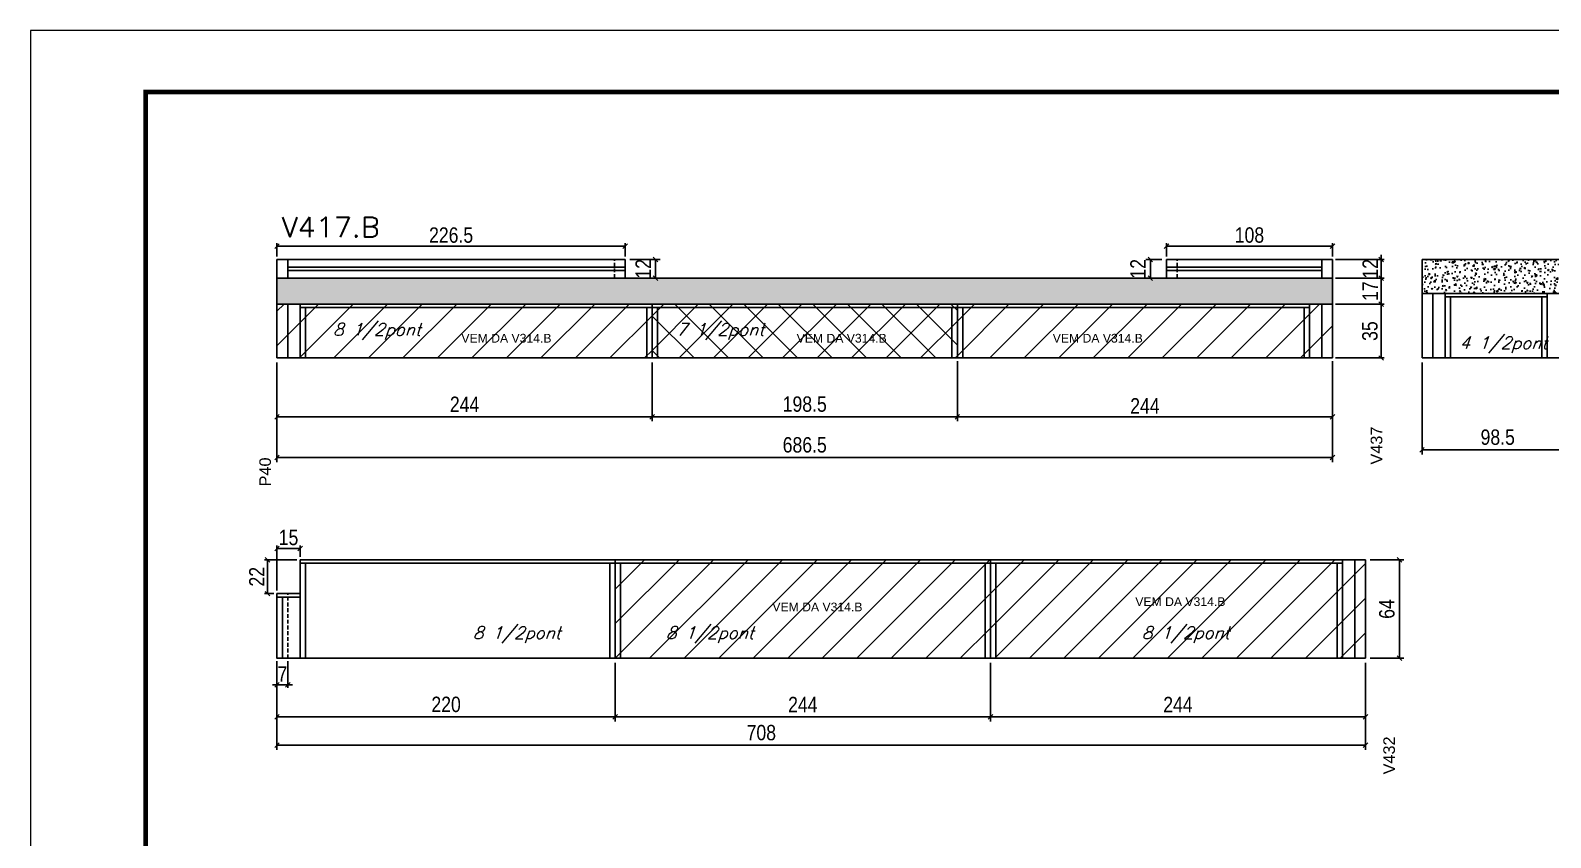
# Model space of a CAD drawing. Extents: x -3394 to 16474, y -5031 to 14397.
# Drawn here: x 7442 to 8431, y 10426 to 10951 of the extents above; entities that cross this region are included whole.
import ezdxf

# ---------------------------------------------------------------- set-up
doc = ezdxf.new("R2010")
doc.units = 0
doc.linetypes.add('DASHED', pattern=[0.75, 0.5, -0.25])
doc.linetypes.add('HIDDEN', pattern=[0.375, 0.25, -0.125])
doc.layers.get('0').update_dxf_attribs({"linetype": 'CONTINUOUS'})
doc.layers.get('Defpoints').update_dxf_attribs({"linetype": 'CONTINUOUS'})
for name, color, linetype in [('COTA', 241, 'CONTINUOUS'), ('NOMENCLATURA', 7, 'CONTINUOUS'), ('Painéis', 200, 'CONTINUOUS'), ('SARR_2.2x7', 40, 'CONTINUOUS'), ('SARR_3.5x7', 81, 'CONTINUOUS'), ('SARR_EDITAR', 141, 'CONTINUOUS'), ('texto', 7, 'CONTINUOUS')]:
    doc.layers.add(name, color=color, linetype=linetype)
for name, color, linetype, lineweight in [('Folhas', 255, 'CONTINUOUS', 9), ('Hachura', 251, 'CONTINUOUS', 9), ('REAPROVEITAMENTO', 251, 'CONTINUOUS', 9), ('SARRAFO DE PRESSAO', 251, 'DASHED', 9), ('Texto Seção', 7, 'CONTINUOUS', 15)]:
    doc.layers.add(name, color=color, linetype=linetype, lineweight=lineweight)
doc.styles.add('ARIAL', font='arial.ttf')
doc.styles.add('COTA TECNICA', font='techl___.ttf', dxfattribs={"height": 10})
doc.styles.add('REGUA-120', font='ROMANS.shx', dxfattribs={"height": 15})
doc.styles.add('ROMANS', font='romans.shx')
doc.dimstyles.new('PAINEL', dxfattribs={"dimtxt": 10, "dimasz": 3, "dimexe": 3, "dimexo": 3, "dimgap": 3, "dimtad": 1, "dimdec": 1, "dimzin": 12, "dimdsep": 46, "dimtxsty": 'COTA TECNICA', "dimblk1": 'OBLIQUE', "dimblk2": 'OBLIQUE', "dimsah": 1, "dimcen": 0.9, "dimclrd": 4, "dimclre": 4, "dimclrt": 240, "dimadec": 1, "dimazin": 3, "dimtfac": 1, "dimtdec": 1, "dimtmove": 0, "dimatfit": 3, "dimfxl": 1, "dimtolj": 1, "dimtzin": 12, "dimarcsym": 0})
pattern_1 = [(45, (19, 0), (-11.22532, 11.22532), [])]

# ---------------------------------------------------------------- blocks, each defined once
blk = doc.blocks.new('9999999999')
at = {"layer": 'Folhas'}
blk.add_lwpolyline([(98138.98, 34190.21), (99623.98, 34190.21), (99623.98, 35240.21), (98138.98, 35240.21)], close=True, dxfattribs=at)
at = {"layer": 'Folhas', "color": 30, "const_width": 3}
blk.add_lwpolyline([(98213.98, 34230.21), (99583.98, 34230.21), (99583.98, 35200.21), (98213.98, 35200.21)], close=True, dxfattribs=at)
blk = doc.blocks.new('_Oblique')
at = {"color": 0, "linetype": 'ByBlock', "lineweight": -2}
blk.add_line((-0.5, -0.5), (0.5, 0.5), dxfattribs=at)
blk = doc.blocks.new('*D516')
at = {"layer": 'COTA', "color": 4, "linetype": 'ByBlock', "lineweight": -2, "transparency": 16777216}
for p, q in [((7602.59, 10734.76), (7602.59, 10696.57)), ((7846.59, 10734.76), (7846.59, 10696.57)), ((7602.59, 10699.57), (7846.59, 10699.57))]:
    blk.add_line(p, q, dxfattribs=at)
at = {"layer": 'Defpoints', "color": 0, "linetype": 'ByBlock', "transparency": 16777216}
for p in [(7602.59, 10737.76), (7846.59, 10737.76), (7846.59, 10699.57)]:
    blk.add_point(p, dxfattribs=at)
at = {"layer": 'COTA', "color": 4, "linetype": 'ByBlock', "lineweight": -2, "transparency": 16777216, "xscale": 3, "yscale": 3, "zscale": 3, "rotation": 180}
blk.add_blockref('_Oblique', (7602.59, 10699.57), dxfattribs=at)
at = {"layer": 'COTA', "color": 4, "linetype": 'ByBlock', "lineweight": -2, "transparency": 16777216, "xscale": 3, "yscale": 3, "zscale": 3}
blk.add_blockref('_Oblique', (7846.59, 10699.57), dxfattribs=at)
at = {"layer": 'COTA', "color": 240, "linetype": 'ByBlock', "transparency": 16777216, "insert": (7724.59, 10707.64), "char_height": 10, "attachment_point": 5, "style": 'COTA TECNICA'}
blk.add_mtext('\\A1;244', dxfattribs=at)
blk = doc.blocks.new('*D517')
at = {"layer": 'COTA', "color": 4, "linetype": 'ByBlock', "lineweight": -2, "transparency": 16777216}
for p, q in [((7846.59, 10734.76), (7846.59, 10696.57)), ((8045.09, 10734.76), (8045.09, 10696.57)), ((7846.59, 10699.57), (8045.09, 10699.57))]:
    blk.add_line(p, q, dxfattribs=at)
at = {"layer": 'Defpoints', "color": 0, "linetype": 'ByBlock', "transparency": 16777216}
for p in [(7846.59, 10737.76), (8045.09, 10737.76), (8045.09, 10699.57)]:
    blk.add_point(p, dxfattribs=at)
at = {"layer": 'COTA', "color": 4, "linetype": 'ByBlock', "lineweight": -2, "transparency": 16777216, "xscale": 3, "yscale": 3, "zscale": 3, "rotation": 180}
blk.add_blockref('_Oblique', (7846.59, 10699.57), dxfattribs=at)
at = {"layer": 'COTA', "color": 4, "linetype": 'ByBlock', "lineweight": -2, "transparency": 16777216, "xscale": 3, "yscale": 3, "zscale": 3}
blk.add_blockref('_Oblique', (8045.09, 10699.57), dxfattribs=at)
at = {"layer": 'COTA', "color": 240, "linetype": 'ByBlock', "transparency": 16777216, "insert": (7945.84, 10707.71), "char_height": 10, "attachment_point": 5, "style": 'COTA TECNICA'}
blk.add_mtext('\\A1;198.5', dxfattribs=at)
blk = doc.blocks.new('*D520')
at = {"layer": 'COTA', "color": 4, "linetype": 'ByBlock', "lineweight": -2, "transparency": 16777216}
for p, q in [((7602.59, 10734.76), (7602.59, 10670.07)), ((8289.09, 10734.76), (8289.09, 10670.07)), ((7602.59, 10673.07), (8289.09, 10673.07))]:
    blk.add_line(p, q, dxfattribs=at)
at = {"layer": 'Defpoints', "color": 0, "linetype": 'ByBlock', "transparency": 16777216}
for p in [(7602.59, 10737.76), (8289.09, 10737.76), (8289.09, 10673.07)]:
    blk.add_point(p, dxfattribs=at)
at = {"layer": 'COTA', "color": 4, "linetype": 'ByBlock', "lineweight": -2, "transparency": 16777216, "xscale": 3, "yscale": 3, "zscale": 3, "rotation": 180}
blk.add_blockref('_Oblique', (7602.59, 10673.07), dxfattribs=at)
at = {"layer": 'COTA', "color": 4, "linetype": 'ByBlock', "lineweight": -2, "transparency": 16777216, "xscale": 3, "yscale": 3, "zscale": 3}
blk.add_blockref('_Oblique', (8289.09, 10673.07), dxfattribs=at)
at = {"layer": 'COTA', "color": 240, "linetype": 'ByBlock', "transparency": 16777216, "insert": (7945.84, 10681.2), "char_height": 10, "attachment_point": 5, "style": 'COTA TECNICA'}
blk.add_mtext('\\A1;686.5', dxfattribs=at)
blk = doc.blocks.new('*D518')
at = {"layer": 'COTA', "color": 4, "linetype": 'Continuous', "lineweight": -2, "transparency": 16777216}
for p, q in [((8291.09, 10772.76), (8322.67, 10772.76)), ((8320.67, 10737.76), (8320.67, 10772.76)), ((8291.09, 10737.76), (8322.67, 10737.76))]:
    blk.add_line(p, q, dxfattribs=at)
at = {"layer": 'Defpoints', "color": 0, "linetype": 'Continuous', "transparency": 16777216}
for p in [(8289.09, 10772.76), (8320.67, 10772.76), (8289.09, 10737.76)]:
    blk.add_point(p, dxfattribs=at)
at = {"layer": 'COTA', "color": 4, "linetype": 'Continuous', "lineweight": -2, "transparency": 16777216, "xscale": 3, "yscale": 3, "zscale": 3}
for p, rotation in [((8320.67, 10772.76), 90), ((8320.67, 10737.76), 270)]:
    blk.add_blockref('_Oblique', p, dxfattribs=dict(at, rotation=rotation))
at = {"layer": 'COTA', "color": 240, "linetype": 'Continuous', "transparency": 16777216, "insert": (8313.45, 10755.26), "char_height": 10, "attachment_point": 5, "rotation": 90, "style": 'COTA TECNICA'}
blk.add_mtext('\\A1;35', dxfattribs=at)
blk = doc.blocks.new('*D519')
at = {"layer": 'COTA', "color": 4, "linetype": 'Continuous', "lineweight": -2, "transparency": 16777216}
for p, q in [((8291.09, 10789.76), (8322.67, 10789.76)), ((8320.67, 10772.76), (8320.67, 10789.76)), ((8291.09, 10772.76), (8322.67, 10772.76))]:
    blk.add_line(p, q, dxfattribs=at)
at = {"layer": 'Defpoints', "color": 0, "linetype": 'Continuous', "transparency": 16777216}
for p in [(8289.09, 10789.76), (8320.67, 10789.76), (8289.09, 10772.76)]:
    blk.add_point(p, dxfattribs=at)
at = {"layer": 'COTA', "color": 4, "linetype": 'Continuous', "lineweight": -2, "transparency": 16777216, "xscale": 3, "yscale": 3, "zscale": 3}
for p, rotation in [((8320.67, 10789.76), 90), ((8320.67, 10772.76), 270)]:
    blk.add_blockref('_Oblique', p, dxfattribs=dict(at, rotation=rotation))
at = {"layer": 'COTA', "color": 240, "linetype": 'Continuous', "transparency": 16777216, "insert": (8313.6, 10781.26), "char_height": 10, "attachment_point": 5, "rotation": 90, "style": 'COTA TECNICA'}
blk.add_mtext('\\A1;17', dxfattribs=at)
blk = doc.blocks.new('*D521')
at = {"layer": 'COTA', "color": 4, "linetype": 'ByBlock', "lineweight": -2, "transparency": 16777216}
for p, q in [((7832.09, 10801.76), (7851.82, 10801.76)), ((7848.82, 10789.76), (7848.82, 10801.76)), ((7832.09, 10789.76), (7851.82, 10789.76))]:
    blk.add_line(p, q, dxfattribs=at)
at = {"layer": 'Defpoints', "color": 0, "linetype": 'ByBlock', "transparency": 16777216}
for p in [(7829.09, 10801.76), (7848.82, 10801.76), (7829.09, 10789.76)]:
    blk.add_point(p, dxfattribs=at)
at = {"layer": 'COTA', "color": 4, "linetype": 'ByBlock', "lineweight": -2, "transparency": 16777216, "xscale": 3, "yscale": 3, "zscale": 3}
for p, rotation in [((7848.82, 10801.76), 90), ((7848.82, 10789.76), 270)]:
    blk.add_blockref('_Oblique', p, dxfattribs=dict(at, rotation=rotation))
at = {"layer": 'COTA', "color": 240, "linetype": 'ByBlock', "transparency": 16777216, "insert": (7840.76, 10795.76), "char_height": 10, "attachment_point": 5, "rotation": 90, "style": 'COTA TECNICA'}
blk.add_mtext('\\A1;12', dxfattribs=at)
blk = doc.blocks.new('*D522')
at = {"layer": 'COTA', "color": 4, "linetype": 'Continuous', "lineweight": -2, "transparency": 16777216}
for p, q in [((7602.59, 10803.76), (7602.59, 10812.53)), ((7829.09, 10810.53), (7602.59, 10810.53)), ((7829.09, 10803.76), (7829.09, 10812.53))]:
    blk.add_line(p, q, dxfattribs=at)
at = {"layer": 'Defpoints', "color": 0, "linetype": 'Continuous', "transparency": 16777216}
for p in [(7602.59, 10810.53), (7602.59, 10801.76), (7829.09, 10801.76)]:
    blk.add_point(p, dxfattribs=at)
at = {"layer": 'COTA', "color": 4, "linetype": 'Continuous', "lineweight": -2, "transparency": 16777216, "xscale": 3, "yscale": 3, "zscale": 3, "rotation": 180}
blk.add_blockref('_Oblique', (7602.59, 10810.53), dxfattribs=at)
at = {"layer": 'COTA', "color": 4, "linetype": 'Continuous', "lineweight": -2, "transparency": 16777216, "xscale": 3, "yscale": 3, "zscale": 3}
blk.add_blockref('_Oblique', (7829.09, 10810.53), dxfattribs=at)
at = {"layer": 'COTA', "color": 240, "linetype": 'Continuous', "transparency": 16777216, "insert": (7715.84, 10817.64), "char_height": 10, "attachment_point": 5, "style": 'COTA TECNICA'}
blk.add_mtext('\\A1;226.5', dxfattribs=at)
blk = doc.blocks.new('*D523')
at = {"layer": 'COTA', "color": 4, "linetype": 'ByBlock', "lineweight": -2, "transparency": 16777216}
for p, q in [((8178.09, 10801.76), (8167.62, 10801.76)), ((8170.62, 10789.76), (8170.62, 10801.76)), ((8178.09, 10789.76), (8167.62, 10789.76))]:
    blk.add_line(p, q, dxfattribs=at)
at = {"layer": 'Defpoints', "color": 0, "linetype": 'ByBlock', "transparency": 16777216}
for p in [(8170.62, 10801.76), (8181.09, 10801.76), (8181.09, 10789.76)]:
    blk.add_point(p, dxfattribs=at)
at = {"layer": 'COTA', "color": 4, "linetype": 'ByBlock', "lineweight": -2, "transparency": 16777216, "xscale": 3, "yscale": 3, "zscale": 3}
for p, rotation in [((8170.62, 10801.76), 90), ((8170.62, 10789.76), 270)]:
    blk.add_blockref('_Oblique', p, dxfattribs=dict(at, rotation=rotation))
at = {"layer": 'COTA', "color": 240, "linetype": 'ByBlock', "transparency": 16777216, "insert": (8162.57, 10795.76), "char_height": 10, "attachment_point": 5, "rotation": 90, "style": 'COTA TECNICA'}
blk.add_mtext('\\A1;12', dxfattribs=at)
blk = doc.blocks.new('*D524')
at = {"layer": 'COTA', "color": 4, "linetype": 'Continuous', "lineweight": -2, "transparency": 16777216}
for p, q in [((8181.09, 10803.76), (8181.09, 10812.53)), ((8181.09, 10810.53), (8289.09, 10810.53)), ((8289.09, 10803.76), (8289.09, 10812.53))]:
    blk.add_line(p, q, dxfattribs=at)
at = {"layer": 'Defpoints', "color": 0, "linetype": 'Continuous', "transparency": 16777216}
for p in [(8289.09, 10810.53), (8181.09, 10801.76), (8289.09, 10801.76)]:
    blk.add_point(p, dxfattribs=at)
at = {"layer": 'COTA', "color": 4, "linetype": 'Continuous', "lineweight": -2, "transparency": 16777216, "xscale": 3, "yscale": 3, "zscale": 3, "rotation": 180}
blk.add_blockref('_Oblique', (8181.09, 10810.53), dxfattribs=at)
at = {"layer": 'COTA', "color": 4, "linetype": 'Continuous', "lineweight": -2, "transparency": 16777216, "xscale": 3, "yscale": 3, "zscale": 3}
blk.add_blockref('_Oblique', (8289.09, 10810.53), dxfattribs=at)
at = {"layer": 'COTA', "color": 240, "linetype": 'Continuous', "transparency": 16777216, "insert": (8235.09, 10817.66), "char_height": 10, "attachment_point": 5, "style": 'COTA TECNICA'}
blk.add_mtext('\\A1;108', dxfattribs=at)
blk = doc.blocks.new('*D525')
at = {"layer": 'COTA', "color": 4, "linetype": 'Continuous', "lineweight": -2, "transparency": 16777216}
for p, q in [((8291.09, 10801.76), (8322.67, 10801.76)), ((8320.67, 10801.76), (8320.67, 10804.76)), ((8320.67, 10789.76), (8320.67, 10801.76)), ((8291.09, 10789.76), (8322.67, 10789.76)), ((8320.67, 10789.76), (8320.67, 10786.76))]:
    blk.add_line(p, q, dxfattribs=at)
at = {"layer": 'Defpoints', "color": 0, "linetype": 'Continuous', "transparency": 16777216}
for p in [(8289.09, 10801.76), (8320.67, 10801.76), (8289.09, 10789.76)]:
    blk.add_point(p, dxfattribs=at)
at = {"layer": 'COTA', "color": 4, "linetype": 'Continuous', "lineweight": -2, "transparency": 16777216, "xscale": 3, "yscale": 3, "zscale": 3}
for p, rotation in [((8320.67, 10801.76), 270), ((8320.67, 10789.76), 90)]:
    blk.add_blockref('_Oblique', p, dxfattribs=dict(at, rotation=rotation))
at = {"layer": 'COTA', "color": 240, "linetype": 'Continuous', "transparency": 16777216, "insert": (8313.61, 10795.76), "char_height": 10, "attachment_point": 5, "rotation": 90, "style": 'COTA TECNICA'}
blk.add_mtext('\\A1;12', dxfattribs=at)
blk = doc.blocks.new('*D526')
at = {"layer": 'COTA', "color": 4, "linetype": 'Continuous', "lineweight": -2, "transparency": 16777216}
for p, q in [((8045.09, 10735.76), (8045.09, 10697.57)), ((8289.09, 10735.76), (8289.09, 10697.57)), ((8289.09, 10699.57), (8045.09, 10699.57))]:
    blk.add_line(p, q, dxfattribs=at)
at = {"layer": 'Defpoints', "color": 0, "linetype": 'Continuous', "transparency": 16777216}
for p in [(8045.09, 10737.76), (8289.09, 10737.76), (8045.09, 10699.57)]:
    blk.add_point(p, dxfattribs=at)
at = {"layer": 'COTA', "color": 4, "linetype": 'Continuous', "lineweight": -2, "transparency": 16777216, "xscale": 3, "yscale": 3, "zscale": 3, "rotation": 180}
blk.add_blockref('_Oblique', (8045.09, 10699.57), dxfattribs=at)
at = {"layer": 'COTA', "color": 4, "linetype": 'Continuous', "lineweight": -2, "transparency": 16777216, "xscale": 3, "yscale": 3, "zscale": 3}
blk.add_blockref('_Oblique', (8289.09, 10699.57), dxfattribs=at)
at = {"layer": 'COTA', "color": 240, "linetype": 'Continuous', "transparency": 16777216, "insert": (8167.09, 10706.64), "char_height": 10, "attachment_point": 5, "style": 'COTA TECNICA'}
blk.add_mtext('\\A1;244', dxfattribs=at)
blk = doc.blocks.new('*D530')
at = {"layer": 'COTA', "color": 4, "linetype": 'ByBlock', "lineweight": -2, "transparency": 16777216}
for p, q in [((8347.31, 10734.76), (8347.31, 10675.07)), ((8445.81, 10734.76), (8445.81, 10675.07)), ((8347.31, 10678.07), (8445.81, 10678.07))]:
    blk.add_line(p, q, dxfattribs=at)
at = {"layer": 'Defpoints', "color": 0, "linetype": 'ByBlock', "transparency": 16777216}
for p in [(8347.31, 10737.76), (8445.81, 10737.76), (8445.81, 10678.07)]:
    blk.add_point(p, dxfattribs=at)
at = {"layer": 'COTA', "color": 4, "linetype": 'ByBlock', "lineweight": -2, "transparency": 16777216, "xscale": 3, "yscale": 3, "zscale": 3, "rotation": 180}
blk.add_blockref('_Oblique', (8347.31, 10678.07), dxfattribs=at)
at = {"layer": 'COTA', "color": 4, "linetype": 'ByBlock', "lineweight": -2, "transparency": 16777216, "xscale": 3, "yscale": 3, "zscale": 3}
blk.add_blockref('_Oblique', (8445.81, 10678.07), dxfattribs=at)
at = {"layer": 'COTA', "color": 240, "linetype": 'ByBlock', "transparency": 16777216, "insert": (8396.56, 10686.21), "char_height": 10, "attachment_point": 5, "style": 'COTA TECNICA'}
blk.add_mtext('\\A1;98.5', dxfattribs=at)
blk = doc.blocks.new('*D533')
at = {"layer": 'COTA', "color": 4, "linetype": 'ByBlock', "lineweight": -2, "transparency": 16777216}
for p, q in [((8313.59, 10606.49), (8335.59, 10606.49)), ((8332.59, 10542.49), (8332.59, 10606.49)), ((8313.59, 10542.49), (8335.59, 10542.49))]:
    blk.add_line(p, q, dxfattribs=at)
at = {"layer": 'Defpoints', "color": 0, "linetype": 'ByBlock', "transparency": 16777216}
for p in [(8310.59, 10606.49), (8332.59, 10606.49), (8310.59, 10542.49)]:
    blk.add_point(p, dxfattribs=at)
at = {"layer": 'COTA', "color": 4, "linetype": 'ByBlock', "lineweight": -2, "transparency": 16777216, "xscale": 3, "yscale": 3, "zscale": 3}
for p, rotation in [((8332.59, 10606.49), 90), ((8332.59, 10542.49), 270)]:
    blk.add_blockref('_Oblique', p, dxfattribs=dict(at, rotation=rotation))
at = {"layer": 'COTA', "color": 240, "linetype": 'ByBlock', "transparency": 16777216, "insert": (8324.49, 10574.49), "char_height": 10, "attachment_point": 5, "rotation": 90, "style": 'COTA TECNICA'}
blk.add_mtext('\\A1;64', dxfattribs=at)
blk = doc.blocks.new('*D534')
at = {"layer": 'COTA', "color": 4, "linetype": 'ByBlock', "lineweight": -2, "transparency": 16777216}
for p, q in [((7602.59, 10539.49), (7602.59, 10501.31)), ((7822.59, 10539.49), (7822.59, 10501.31)), ((7602.59, 10504.31), (7822.59, 10504.31))]:
    blk.add_line(p, q, dxfattribs=at)
at = {"layer": 'Defpoints', "color": 0, "linetype": 'ByBlock', "transparency": 16777216}
for p in [(7602.59, 10542.49), (7822.59, 10542.49), (7822.59, 10504.31)]:
    blk.add_point(p, dxfattribs=at)
at = {"layer": 'COTA', "color": 4, "linetype": 'ByBlock', "lineweight": -2, "transparency": 16777216, "xscale": 3, "yscale": 3, "zscale": 3, "rotation": 180}
blk.add_blockref('_Oblique', (7602.59, 10504.31), dxfattribs=at)
at = {"layer": 'COTA', "color": 4, "linetype": 'ByBlock', "lineweight": -2, "transparency": 16777216, "xscale": 3, "yscale": 3, "zscale": 3}
blk.add_blockref('_Oblique', (7822.59, 10504.31), dxfattribs=at)
at = {"layer": 'COTA', "color": 240, "linetype": 'ByBlock', "transparency": 16777216, "insert": (7712.59, 10512.41), "char_height": 10, "attachment_point": 5, "style": 'COTA TECNICA'}
blk.add_mtext('\\A1;220', dxfattribs=at)
blk = doc.blocks.new('*D535')
at = {"layer": 'COTA', "color": 4, "linetype": 'ByBlock', "lineweight": -2, "transparency": 16777216}
for p, q in [((7822.59, 10539.49), (7822.59, 10501.31)), ((8066.59, 10539.49), (8066.59, 10501.31)), ((7822.59, 10504.31), (8066.59, 10504.31))]:
    blk.add_line(p, q, dxfattribs=at)
at = {"layer": 'Defpoints', "color": 0, "linetype": 'ByBlock', "transparency": 16777216}
for p in [(7822.59, 10542.49), (8066.59, 10542.49), (8066.59, 10504.31)]:
    blk.add_point(p, dxfattribs=at)
at = {"layer": 'COTA', "color": 4, "linetype": 'ByBlock', "lineweight": -2, "transparency": 16777216, "xscale": 3, "yscale": 3, "zscale": 3, "rotation": 180}
blk.add_blockref('_Oblique', (7822.59, 10504.31), dxfattribs=at)
at = {"layer": 'COTA', "color": 4, "linetype": 'ByBlock', "lineweight": -2, "transparency": 16777216, "xscale": 3, "yscale": 3, "zscale": 3}
blk.add_blockref('_Oblique', (8066.59, 10504.31), dxfattribs=at)
at = {"layer": 'COTA', "color": 240, "linetype": 'ByBlock', "transparency": 16777216, "insert": (7944.59, 10512.38), "char_height": 10, "attachment_point": 5, "style": 'COTA TECNICA'}
blk.add_mtext('\\A1;244', dxfattribs=at)
blk = doc.blocks.new('*D536')
at = {"layer": 'COTA', "color": 4, "linetype": 'ByBlock', "lineweight": -2, "transparency": 16777216}
for p, q in [((7602.59, 10539.49), (7602.59, 10482.93)), ((8310.59, 10539.49), (8310.59, 10482.93)), ((7602.59, 10485.93), (8310.59, 10485.93))]:
    blk.add_line(p, q, dxfattribs=at)
at = {"layer": 'Defpoints', "color": 0, "linetype": 'ByBlock', "transparency": 16777216}
for p in [(7602.59, 10542.49), (8310.59, 10542.49), (8310.59, 10485.93)]:
    blk.add_point(p, dxfattribs=at)
at = {"layer": 'COTA', "color": 4, "linetype": 'ByBlock', "lineweight": -2, "transparency": 16777216, "xscale": 3, "yscale": 3, "zscale": 3, "rotation": 180}
blk.add_blockref('_Oblique', (7602.59, 10485.93), dxfattribs=at)
at = {"layer": 'COTA', "color": 4, "linetype": 'ByBlock', "lineweight": -2, "transparency": 16777216, "xscale": 3, "yscale": 3, "zscale": 3}
blk.add_blockref('_Oblique', (8310.59, 10485.93), dxfattribs=at)
at = {"layer": 'COTA', "color": 240, "linetype": 'ByBlock', "transparency": 16777216, "insert": (7917.59, 10494.06), "char_height": 10, "attachment_point": 5, "style": 'COTA TECNICA'}
blk.add_mtext('\\A1;708', dxfattribs=at)
blk = doc.blocks.new('*D537')
at = {"layer": 'COTA', "color": 4, "linetype": 'ByBlock', "lineweight": -2, "transparency": 16777216}
for p, q in [((8066.59, 10539.49), (8066.59, 10501.31)), ((8310.59, 10527.24), (8310.59, 10501.31)), ((8066.59, 10504.31), (8310.59, 10504.31))]:
    blk.add_line(p, q, dxfattribs=at)
at = {"layer": 'Defpoints', "color": 0, "linetype": 'ByBlock', "transparency": 16777216}
for p in [(8066.59, 10542.49), (8310.59, 10530.24), (8310.59, 10504.31)]:
    blk.add_point(p, dxfattribs=at)
at = {"layer": 'COTA', "color": 4, "linetype": 'ByBlock', "lineweight": -2, "transparency": 16777216, "xscale": 3, "yscale": 3, "zscale": 3, "rotation": 180}
blk.add_blockref('_Oblique', (8066.59, 10504.31), dxfattribs=at)
at = {"layer": 'COTA', "color": 4, "linetype": 'ByBlock', "lineweight": -2, "transparency": 16777216, "xscale": 3, "yscale": 3, "zscale": 3}
blk.add_blockref('_Oblique', (8310.59, 10504.31), dxfattribs=at)
at = {"layer": 'COTA', "color": 240, "linetype": 'ByBlock', "transparency": 16777216, "insert": (8188.59, 10512.38), "char_height": 10, "attachment_point": 5, "style": 'COTA TECNICA'}
blk.add_mtext('\\A1;244', dxfattribs=at)
blk = doc.blocks.new('*D538')
at = {"layer": 'COTA', "color": 4, "linetype": 'Continuous', "lineweight": -2, "transparency": 16777216}
for p, q in [((7602.59, 10540.49), (7602.59, 10523.22)), ((7609.59, 10540.49), (7609.59, 10523.22)), ((7602.59, 10525.22), (7599.59, 10525.22)), ((7602.59, 10525.22), (7609.59, 10525.22)), ((7609.59, 10525.22), (7612.59, 10525.22))]:
    blk.add_line(p, q, dxfattribs=at)
at = {"layer": 'Defpoints', "color": 0, "linetype": 'Continuous', "transparency": 16777216}
for p in [(7602.59, 10542.49), (7609.59, 10542.49), (7609.59, 10525.22)]:
    blk.add_point(p, dxfattribs=at)
at = {"layer": 'COTA', "color": 4, "linetype": 'Continuous', "lineweight": -2, "transparency": 16777216, "xscale": 3, "yscale": 3, "zscale": 3}
blk.add_blockref('_Oblique', (7602.59, 10525.22), dxfattribs=at)
at = {"layer": 'COTA', "color": 4, "linetype": 'Continuous', "lineweight": -2, "transparency": 16777216, "xscale": 3, "yscale": 3, "zscale": 3, "rotation": 180}
blk.add_blockref('_Oblique', (7609.59, 10525.22), dxfattribs=at)
at = {"layer": 'COTA', "color": 240, "linetype": 'Continuous', "transparency": 16777216, "insert": (7606.09, 10532.29), "char_height": 10, "attachment_point": 5, "style": 'COTA TECNICA'}
blk.add_mtext('\\A1;7', dxfattribs=at)
blk = doc.blocks.new('*D539')
at = {"layer": 'COTA', "color": 4, "linetype": 'Continuous', "lineweight": -2, "transparency": 16777216}
for p, q in [((7615.59, 10606.49), (7594.45, 10606.49)), ((7596.45, 10584.49), (7596.45, 10606.49)), ((7600.59, 10584.49), (7594.45, 10584.49))]:
    blk.add_line(p, q, dxfattribs=at)
at = {"layer": 'Defpoints', "color": 0, "linetype": 'Continuous', "transparency": 16777216}
for p in [(7596.45, 10606.49), (7617.59, 10606.49), (7602.59, 10584.49)]:
    blk.add_point(p, dxfattribs=at)
at = {"layer": 'COTA', "color": 4, "linetype": 'Continuous', "lineweight": -2, "transparency": 16777216, "xscale": 3, "yscale": 3, "zscale": 3}
for p, rotation in [((7596.45, 10606.49), 90), ((7596.45, 10584.49), 270)]:
    blk.add_blockref('_Oblique', p, dxfattribs=dict(at, rotation=rotation))
at = {"layer": 'COTA', "color": 240, "linetype": 'Continuous', "transparency": 16777216, "insert": (7589.45, 10595.49), "char_height": 10, "attachment_point": 5, "rotation": 90, "style": 'COTA TECNICA'}
blk.add_mtext('\\A1;22', dxfattribs=at)
blk = doc.blocks.new('*D540')
at = {"layer": 'COTA', "color": 4, "linetype": 'Continuous', "lineweight": -2, "transparency": 16777216}
for p, q in [((7602.59, 10586.49), (7602.59, 10615.87)), ((7602.59, 10613.87), (7617.59, 10613.87)), ((7617.59, 10608.49), (7617.59, 10615.87))]:
    blk.add_line(p, q, dxfattribs=at)
at = {"layer": 'Defpoints', "color": 0, "linetype": 'Continuous', "transparency": 16777216}
for p in [(7617.59, 10613.87), (7617.59, 10606.49), (7602.59, 10584.49)]:
    blk.add_point(p, dxfattribs=at)
at = {"layer": 'COTA', "color": 4, "linetype": 'Continuous', "lineweight": -2, "transparency": 16777216, "xscale": 3, "yscale": 3, "zscale": 3, "rotation": 180}
blk.add_blockref('_Oblique', (7602.59, 10613.87), dxfattribs=at)
at = {"layer": 'COTA', "color": 4, "linetype": 'Continuous', "lineweight": -2, "transparency": 16777216, "xscale": 3, "yscale": 3, "zscale": 3}
blk.add_blockref('_Oblique', (7617.59, 10613.87), dxfattribs=at)
at = {"layer": 'COTA', "color": 240, "linetype": 'Continuous', "transparency": 16777216, "insert": (7610.09, 10620.97), "char_height": 10, "attachment_point": 5, "style": 'COTA TECNICA'}
blk.add_mtext('\\A1;15', dxfattribs=at)

msp = doc.modelspace()

# ---------------------------------------------------------------- hatches: boundary and pattern name
at = {"layer": 'COTA', "linetype": 'Continuous'}
h = msp.add_hatch(dxfattribs=at)
h.set_pattern_fill('AR-CONC', color=256, scale=0.05)
h.paths.add_polyline_path([(8347.31, 10801.76), (8347.31, 10779.76), (8445.81, 10779.76), (8445.81, 10801.76)])
h = msp.add_hatch(dxfattribs=at)
h.set_pattern_fill('AR-CONC', color=256, scale=0.05)
h.paths.add_polyline_path([(7602.59, 10789.76), (7602.59, 10772.76), (8289.09, 10772.76), (8289.09, 10789.76), (8181.09, 10789.76)])
at = {"layer": 'Hachura', "linetype": 'ByBlock'}
h = msp.add_hatch(dxfattribs=at)
h.set_pattern_fill('ANSI37', color=256, scale=5)
h.paths.add_polyline_path([(8045.09, 10737.76), (8045.09, 10772.76), (7846.59, 10772.76), (7846.59, 10737.76)])
at = {"layer": 'REAPROVEITAMENTO', "linetype": 'Continuous'}
h = msp.add_hatch(dxfattribs=at)
h.set_pattern_fill('ANSI31', color=256, scale=5)
h.paths.add_polyline_path([(7602.59, 10772.76), (7602.59, 10737.76), (7846.59, 10737.76), (7846.59, 10772.76)])
h = msp.add_hatch(dxfattribs=at)
h.set_pattern_fill('ANSI31', color=256, scale=5)
h.paths.add_polyline_path([(8289.09, 10737.76), (8289.09, 10772.76), (8045.09, 10772.76), (8045.09, 10737.76)])
h = msp.add_hatch(dxfattribs=at)
h.set_pattern_fill('ANSI31', color=256, scale=5)
h.set_pattern_definition(pattern_1)
h.paths.add_polyline_path([(7822.59, 10606.49), (7822.59, 10542.49), (8066.59, 10542.49), (8066.59, 10606.49)])
h = msp.add_hatch(dxfattribs=at)
h.set_pattern_fill('ANSI31', color=256, scale=5)
h.set_pattern_definition(pattern_1)
h.paths.add_polyline_path([(8066.59, 10606.49), (8066.59, 10542.49), (8310.59, 10542.49), (8310.59, 10606.49)])

# ---------------------------------------------------------------- linework, layer by layer
at = {"layer": 'COTA', "linetype": 'ByBlock'}
for p, q in [((8347.31, 10801.76), (8445.81, 10801.76)), ((8347.31, 10779.76), (8347.31, 10801.76)), ((7602.59, 10789.76), (8289.09, 10789.76)), ((7602.59, 10772.76), (7602.59, 10789.76)), ((8289.09, 10772.76), (8289.09, 10789.76))]:
    msp.add_line(p, q, dxfattribs=at)
at = {"layer": 'Painéis', "linetype": 'ByBlock'}
for p, q in [((7602.59, 10801.76), (7829.09, 10801.76)), ((7602.59, 10789.76), (7602.59, 10801.76)), ((7829.09, 10789.76), (7829.09, 10801.76)), ((8289.09, 10801.76), (8181.09, 10801.76)), ((8181.09, 10789.76), (8181.09, 10801.76)), ((8289.09, 10789.76), (8289.09, 10801.76)), ((7602.59, 10789.76), (7829.09, 10789.76)), ((8289.09, 10789.76), (8181.09, 10789.76)), ((8347.31, 10779.76), (8445.81, 10779.76)), ((8347.31, 10737.76), (8347.31, 10779.76)), ((7602.59, 10772.76), (8289.09, 10772.76)), ((7602.59, 10737.76), (7602.59, 10772.76)), ((7846.59, 10737.76), (7846.59, 10772.76)), ((8045.09, 10737.76), (8045.09, 10772.76)), ((8289.09, 10737.76), (8289.09, 10772.76)), ((7602.59, 10737.76), (8289.09, 10737.76)), ((8347.31, 10737.76), (8445.81, 10737.76)), ((7617.59, 10606.49), (8310.59, 10606.49)), ((7617.59, 10584.49), (7617.59, 10606.49)), ((7822.59, 10542.49), (7822.59, 10606.49)), ((8066.59, 10542.49), (8066.59, 10606.49)), ((8310.59, 10542.49), (8310.59, 10606.49)), ((7602.59, 10542.49), (7602.59, 10584.49)), ((7602.59, 10584.49), (7617.59, 10584.49)), ((7602.59, 10542.49), (8310.59, 10542.49))]:
    msp.add_line(p, q, dxfattribs=at)
at = {"layer": 'SARR_2.2x7', "linetype": 'Continuous'}
for p, q in [((7609.59, 10789.76), (7609.59, 10801.76)), ((8282.09, 10789.76), (8282.09, 10801.76)), ((8354.31, 10737.76), (8354.31, 10779.76)), ((8362.31, 10777.56), (8428.81, 10777.56)), ((7609.59, 10737.76), (7609.59, 10772.76)), ((7617.59, 10770.56), (7846.59, 10770.56)), ((7846.59, 10770.56), (8045.09, 10770.56)), ((8045.09, 10770.56), (8274.09, 10770.56)), ((8282.09, 10737.76), (8282.09, 10772.76)), ((7617.59, 10604.29), (7822.59, 10604.29)), ((7822.59, 10604.29), (8066.59, 10604.29)), ((8066.59, 10604.29), (8295.59, 10604.29)), ((8303.59, 10542.49), (8303.59, 10606.49))]:
    msp.add_line(p, q, dxfattribs=at)
at = {"layer": 'SARR_2.2x7', "linetype": 'HIDDEN', "ltscale": 10}
for p, q in [((7822.09, 10789.76), (7822.09, 10801.76)), ((8188.09, 10789.76), (8188.09, 10801.76)), ((7609.59, 10542.49), (7609.59, 10584.49))]:
    msp.add_line(p, q, dxfattribs=at)
at = {"layer": 'SARR_2.2x7', "ltscale": 25}
msp.add_lwpolyline([(7617.59, 10582.29), (7602.59, 10582.29), (7602.59, 10584.49), (7617.59, 10584.49)], close=True, dxfattribs=at)
at = {"layer": 'SARR_3.5x7'}
for p, q in [((8362.31, 10779.76), (8362.31, 10737.76)), ((8365.81, 10777.56), (8365.81, 10737.76)), ((8425.31, 10777.56), (8425.31, 10737.76)), ((8428.81, 10779.76), (8428.81, 10737.76)), ((7617.59, 10772.76), (7617.59, 10737.76)), ((7621.09, 10770.56), (7621.09, 10737.76)), ((7843.09, 10770.56), (7843.09, 10737.76)), ((7846.59, 10770.56), (7846.59, 10737.76)), ((7850.09, 10770.56), (7850.09, 10737.76)), ((8041.59, 10770.56), (8041.59, 10737.76)), ((8048.59, 10770.56), (8048.59, 10737.76)), ((8270.59, 10770.56), (8270.59, 10737.76)), ((8274.09, 10772.76), (8274.09, 10737.76)), ((7617.59, 10737.76), (7621.09, 10737.76)), ((7843.09, 10737.76), (7846.59, 10737.76)), ((7846.59, 10737.76), (7850.09, 10737.76)), ((8270.59, 10737.76), (8274.09, 10737.76)), ((8362.31, 10737.76), (8365.81, 10737.76)), ((8425.31, 10737.76), (8428.81, 10737.76)), ((7617.59, 10606.49), (7617.59, 10542.49)), ((7621.09, 10604.29), (7621.09, 10542.49)), ((7819.09, 10604.29), (7819.09, 10542.49)), ((7822.59, 10604.29), (7822.59, 10542.49)), ((7826.09, 10604.29), (7826.09, 10542.49)), ((8063.09, 10604.29), (8063.09, 10542.49)), ((8066.59, 10604.29), (8066.59, 10542.49)), ((8070.09, 10604.29), (8070.09, 10542.49)), ((8292.09, 10604.29), (8292.09, 10542.49)), ((8295.59, 10606.49), (8295.59, 10542.49)), ((7617.59, 10542.49), (7621.09, 10542.49)), ((7819.09, 10542.49), (7822.59, 10542.49)), ((7822.59, 10542.49), (7826.09, 10542.49)), ((8063.09, 10542.49), (8066.59, 10542.49)), ((8066.59, 10542.49), (8070.09, 10542.49)), ((8292.09, 10542.49), (8295.59, 10542.49))]:
    msp.add_line(p, q, dxfattribs=at)
msp.add_lwpolyline([(7606.09, 10542.49), (7602.59, 10542.49), (7602.59, 10582.29), (7606.09, 10582.29)], close=True, dxfattribs=at)
at = {"layer": 'SARR_EDITAR', "linetype": 'Continuous'}
for p, q in [((7609.59, 10796.76), (7829.09, 10796.76)), ((7609.59, 10794.76), (7829.09, 10794.76)), ((8282.09, 10796.76), (8181.09, 10796.76)), ((8282.09, 10794.76), (8181.09, 10794.76))]:
    msp.add_line(p, q, dxfattribs=at)

# ---------------------------------------------------------------- block references
at = {"layer": 'SARRAFO DE PRESSAO', "color": 6, "linetype": 'ByBlock'}
msp.add_blockref('9999999999', (-90696.77, -24289.38), dxfattribs=at)

# ---------------------------------------------------------------- texts
at = {"layer": 'NOMENCLATURA', "linetype": 'Continuous', "style": 'ARIAL'}
for p in [(7722.53, 10747.79), (7940.57, 10747.79), (8107.14, 10747.79), (8160.85, 10576.42), (7924.79, 10572.99)]:
    msp.add_text('VEM DA V314.B', height=5.6753, dxfattribs=at).set_placement(p)
for s, p in [('V437', (8321.49, 10668.45)), ('P40', (7598.67, 10654.25)), ('V432', (8329.71, 10466.93))]:
    msp.add_text(s, height=7.567, rotation=90, dxfattribs=at).set_placement(p)
at = {"layer": 'texto', "color": 2, "char_height": 8, "attachment_point": 5, "style": 'ROMANS'}
for s, insert in [('{\\Q19;\\C256;8 1/2pont}', (7667.59, 10754.98)), ('{\\Q19;\\C256;7 1/2pont}', (7890.93, 10754.98)), ('{\\Q19;\\C256;4 1/2pont}', (8400.25, 10746.3)), ('{\\Q19;\\C256;8 1/2pont}', (7758.54, 10557.72)), ('{\\Q19;\\C256;8 1/2pont}', (7884.09, 10557.72)), ('{\\Q19;\\C256;8 1/2pont}', (8193.59, 10557.72))]:
    msp.add_mtext(s, dxfattribs=dict(at, insert=insert))
at = {"layer": 'Texto Seção', "style": 'REGUA-120', "width": 1.05}
msp.add_text('V417.B', height=13, dxfattribs=at).set_placement((7605.59, 10816.41))

# ---------------------------------------------------------------- dimensions: what is measured, and where the dimension line sits
at = {"layer": 'COTA', "linetype": 'Continuous'}
for base, p1, p2, picture, middle in [((7602.59, 10810.53), (7829.09, 10801.76), (7602.59, 10801.76), '*D522', (7715.84, 10817.64)), ((8045.09, 10699.57), (8289.09, 10737.76), (8045.09, 10737.76), '*D526', (8167.09, 10706.64)), ((7617.59, 10613.87), (7602.59, 10584.49), (7617.59, 10606.49), '*D540', (7610.09, 10620.97)), ((7609.59, 10525.22), (7602.59, 10542.49), (7609.59, 10542.49), '*D538', (7606.09, 10532.29))]:
    dim = msp.add_linear_dim(base=base, p1=p1, p2=p2, dimstyle='PAINEL', override={"dimexe": 2, "dimexo": 2, "dimgap": 2, "dimadec": 8, "dimtix": 1, "dimatfit": 2, "dimldrblk": 'Oblique'}, dxfattribs=at)
    dim.commit()
    dim.dimension.update_dxf_attribs({"geometry": picture, "text_midpoint": middle})
for base, p1, p2, angle, picture, middle in [((8289.09, 10810.53), (8181.09, 10801.76), (8289.09, 10801.76), 180, '*D524', (8235.09, 10817.66)), ((8320.67, 10801.76), (8289.09, 10789.76), (8289.09, 10801.76), 90, '*D525', (8313.61, 10795.76)), ((8320.67, 10772.76), (8289.09, 10737.76), (8289.09, 10772.76), 90, '*D518', (8313.45, 10755.26)), ((7596.45, 10606.49), (7602.59, 10584.49), (7617.59, 10606.49), 90, '*D539', (7589.45, 10595.49))]:
    dim = msp.add_linear_dim(base=base, p1=p1, p2=p2, angle=angle, dimstyle='PAINEL', override={"dimexe": 2, "dimexo": 2, "dimgap": 2, "dimadec": 8, "dimtix": 1, "dimatfit": 2, "dimldrblk": 'Oblique'}, dxfattribs=at)
    dim.commit()
    dim.dimension.update_dxf_attribs({"geometry": picture, "text_midpoint": middle})
at = {"layer": 'COTA', "linetype": 'ByBlock'}
for base, p1, p2, picture, middle in [((7848.82, 10801.76), (7829.09, 10789.76), (7829.09, 10801.76), '*D521', (7848.82, 10795.76)), ((8170.62, 10801.76), (8181.09, 10789.76), (8181.09, 10801.76), '*D523', (8170.62, 10795.76))]:
    dim = msp.add_linear_dim(base=base, p1=p1, p2=p2, angle=90, dimstyle='PAINEL', dxfattribs=at)
    dim.commit()
    dim.dimension.update_dxf_attribs({"geometry": picture, "text_midpoint": middle, "dimtype": 160})
at = {"layer": 'COTA', "linetype": 'Continuous'}
dim = msp.add_linear_dim(base=(8320.67, 10789.76), p1=(8289.09, 10772.76), p2=(8289.09, 10789.76), angle=90, dimstyle='PAINEL', override={"dimexe": 2, "dimexo": 2, "dimgap": 2, "dimadec": 8, "dimtix": 1, "dimatfit": 2, "dimldrblk": 'Oblique'}, dxfattribs=at)
dim.commit()
dim.dimension.update_dxf_attribs({"geometry": '*D519', "text_midpoint": (8320.67, 10781.26), "dimtype": 160})
at = {"layer": 'COTA', "linetype": 'ByBlock'}
for base, p1, p2, picture, middle in [((7846.59, 10699.57), (7602.59, 10737.76), (7846.59, 10737.76), '*D516', (7724.59, 10707.64)), ((8289.09, 10673.07), (7602.59, 10737.76), (8289.09, 10737.76), '*D520', (7945.84, 10681.2)), ((8445.81, 10678.07), (8347.31, 10737.76), (8445.81, 10737.76), '*D530', (8396.56, 10686.21)), ((7822.59, 10504.31), (7602.59, 10542.49), (7822.59, 10542.49), '*D534', (7712.59, 10512.41)), ((8310.59, 10504.31), (8066.59, 10542.49), (8310.59, 10530.24), '*D537', (8188.59, 10512.38))]:
    dim = msp.add_linear_dim(base=base, p1=p1, p2=p2, dimstyle='PAINEL', dxfattribs=at)
    dim.commit()
    dim.dimension.update_dxf_attribs({"geometry": picture, "text_midpoint": middle})
for base, p1, p2, picture, middle in [((8045.09, 10699.57), (7846.59, 10737.76), (8045.09, 10737.76), '*D517', (7945.84, 10707.71)), ((8066.59, 10504.31), (7822.59, 10542.49), (8066.59, 10542.49), '*D535', (7944.59, 10512.38))]:
    dim = msp.add_linear_dim(base=base, p1=p1, p2=p2, dimstyle='PAINEL', override={"dimtmove": 1}, dxfattribs=at)
    dim.commit()
    dim.dimension.update_dxf_attribs({"geometry": picture, "text_midpoint": middle})
dim = msp.add_linear_dim(base=(8332.59, 10606.49), p1=(8310.59, 10542.49), p2=(8310.59, 10606.49), angle=90, dimstyle='PAINEL', dxfattribs=at)
dim.commit()
dim.dimension.update_dxf_attribs({"geometry": '*D533', "text_midpoint": (8324.49, 10574.49)})
dim = msp.add_linear_dim(base=(8310.59, 10485.93), p1=(7602.59, 10542.49), p2=(8310.59, 10542.49), dimstyle='PAINEL', dxfattribs=at)
dim.commit()
dim.dimension.update_dxf_attribs({"geometry": '*D536', "text_midpoint": (7917.59, 10485.93), "dimtype": 160})

doc.saveas('drawing.dxf')
